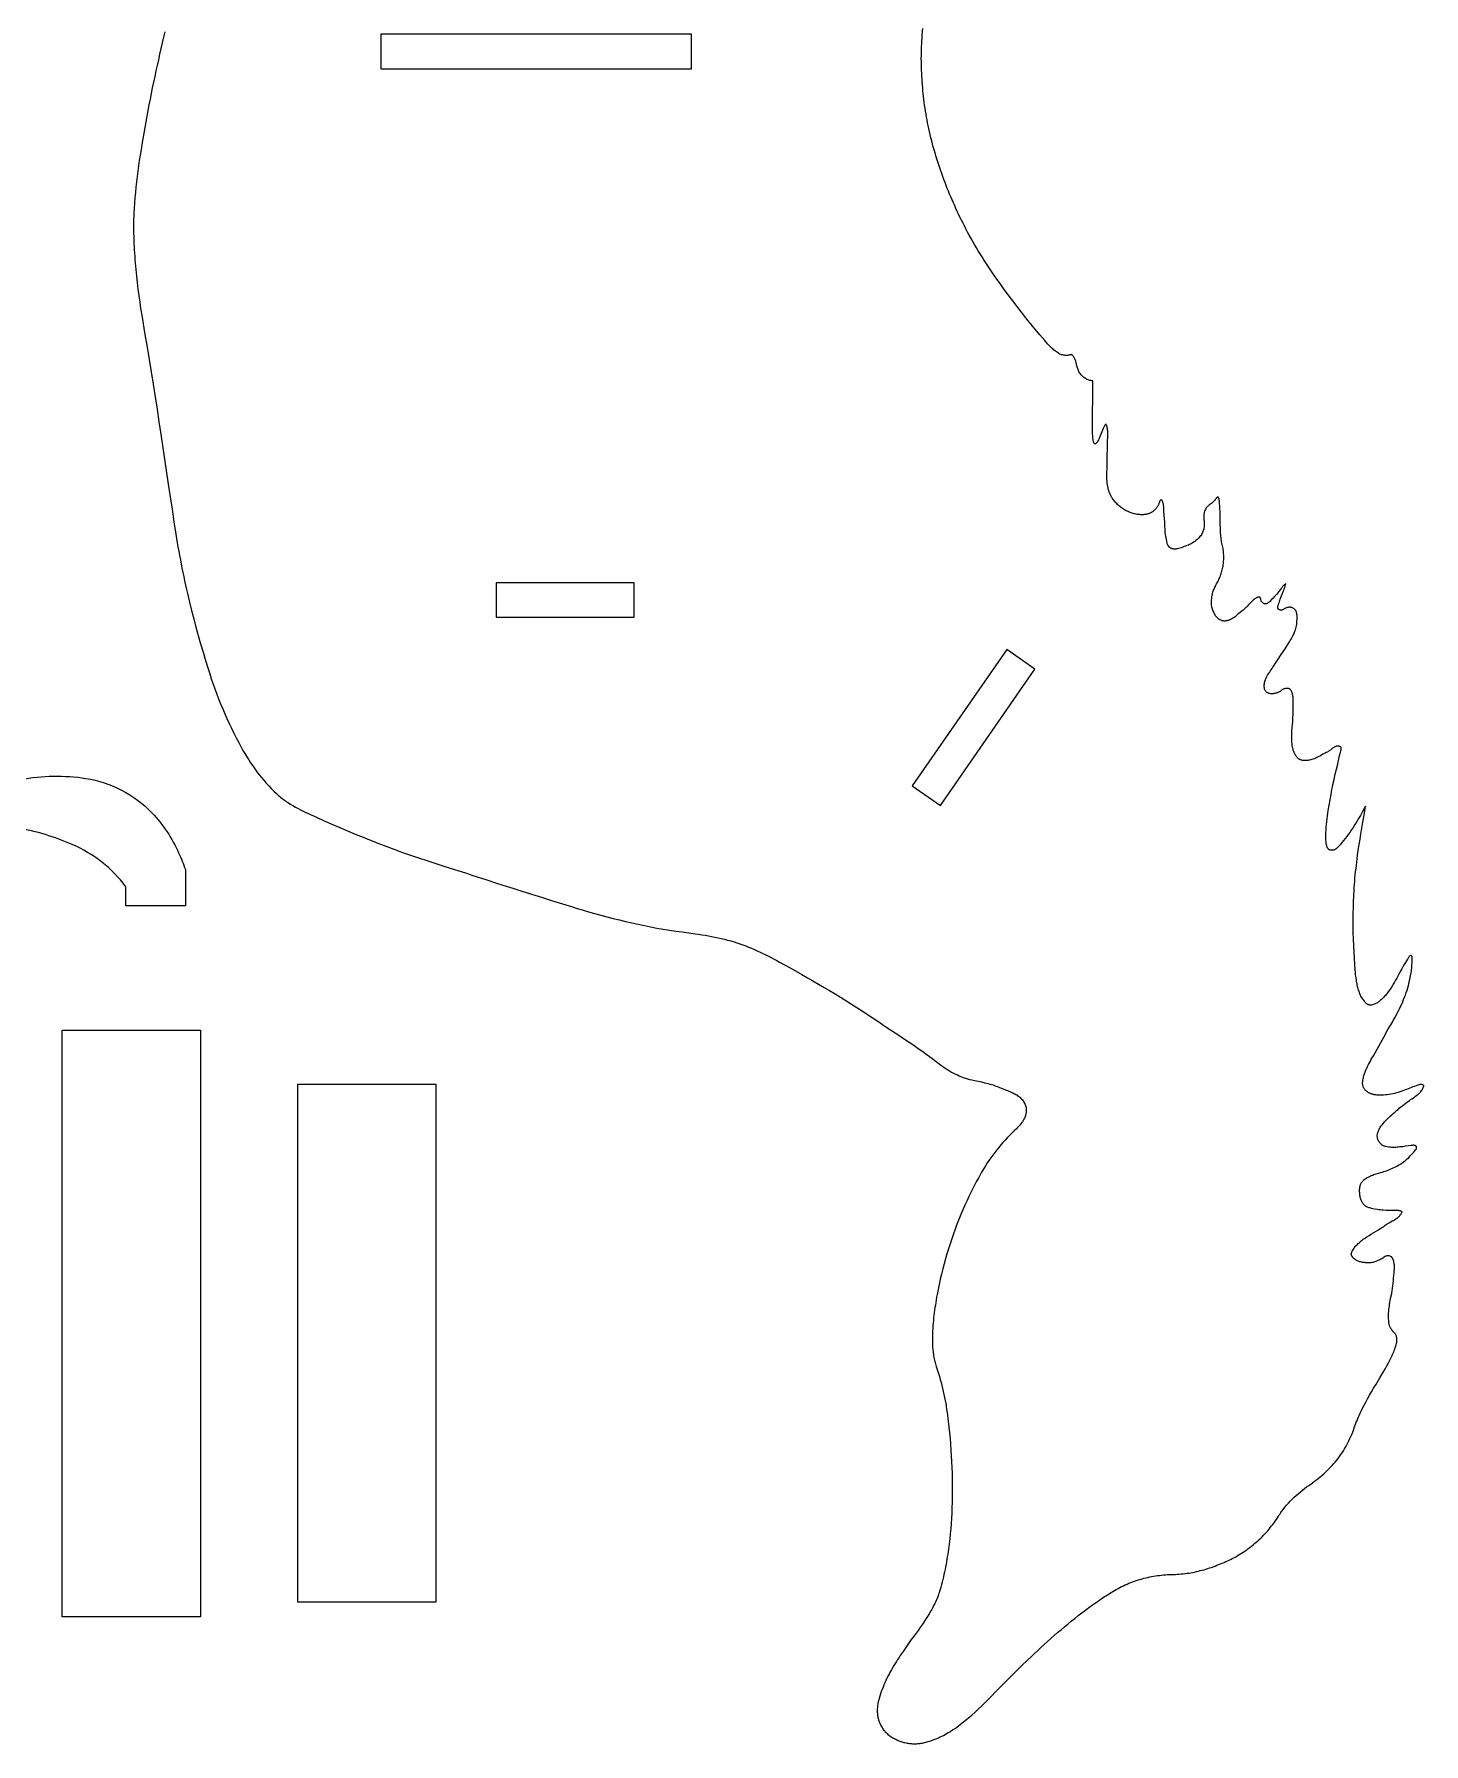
# Model space of a CAD drawing. Extents: x -367 to 392, y -253 to 380.
# Drawn here: x 80.5 to 201.3, y -250.9 to -102.3 of the extents above; entities that cross this region are included whole.
import ezdxf

# ---------------------------------------------------------------- set-up
doc = ezdxf.new("R2010")
doc.units = 0
doc.header["$MEASUREMENT"] = 0
doc.layers.get('0').update_dxf_attribs({"linetype": 'CONTINUOUS'})

msp = doc.modelspace()

# ---------------------------------------------------------------- linework, layer by layer
msp.add_lwpolyline([(91.9, -102.1), (91.78, -102.58), (91.66, -103.07), (91.55, -103.56), (91.44, -104.04), (91.33, -104.53), (91.22, -105.02), (91.11, -105.51), (91.01, -106), (90.9, -106.49), (90.8, -106.98), (90.7, -107.47), (90.61, -107.96), (90.51, -108.45), (90.42, -108.94), (90.32, -109.44), (90.23, -109.93), (90.15, -110.42), (90.06, -110.91), (89.97, -111.41), (89.89, -111.9), (89.82, -112.36), (89.74, -112.82), (89.67, -113.29), (89.6, -113.75), (89.54, -114.21), (89.48, -114.68), (89.42, -115.14), (89.37, -115.6), (89.33, -116.07), (89.29, -116.53), (89.25, -117), (89.22, -117.47), (89.2, -117.93), (89.19, -118.17), (89.18, -118.4), (89.18, -118.63), (89.18, -118.87), (89.18, -119.1), (89.18, -119.33), (89.18, -119.62), (89.19, -119.91), (89.19, -120.19), (89.2, -120.48), (89.22, -120.76), (89.23, -121.05), (89.25, -121.33), (89.27, -121.62), (89.29, -121.9), (89.31, -122.19), (89.36, -122.76), (89.42, -123.33), (89.48, -123.89), (89.55, -124.46), (89.63, -125.03), (89.71, -125.59), (89.79, -126.16), (89.88, -126.72), (89.97, -127.29), (90.07, -127.85), (90.16, -128.41), (90.35, -129.5), (90.53, -130.58), (90.71, -131.66), (90.88, -132.74), (91.05, -133.83), (91.22, -134.91), (91.38, -136), (91.55, -137.08), (91.87, -139.25), (92.19, -141.43), (92.35, -142.51), (92.52, -143.6), (92.68, -144.68), (92.85, -145.76), (92.91, -146.13), (92.97, -146.51), (93.03, -146.88), (93.1, -147.25), (93.17, -147.62), (93.24, -147.99), (93.31, -148.36), (93.38, -148.73), (93.46, -149.09), (93.53, -149.46), (93.61, -149.83), (93.69, -150.2), (93.77, -150.57), (93.86, -150.93), (94.03, -151.67), (94.21, -152.4), (94.4, -153.13), (94.59, -153.86), (94.79, -154.58), (95, -155.31), (95.21, -156.03), (95.42, -156.75), (95.65, -157.47), (95.79, -157.91), (95.93, -158.35), (96.08, -158.79), (96.24, -159.22), (96.4, -159.66), (96.57, -160.09), (96.74, -160.52), (96.92, -160.95), (97.1, -161.37), (97.29, -161.8), (97.48, -162.22), (97.68, -162.64), (97.89, -163.05), (98.09, -163.47), (98.31, -163.88), (98.53, -164.28), (98.68, -164.56), (98.84, -164.84), (99.01, -165.11), (99.18, -165.38), (99.35, -165.64), (99.53, -165.9), (99.71, -166.16), (99.9, -166.42), (100.1, -166.67), (100.3, -166.92), (100.5, -167.16), (100.71, -167.4), (100.92, -167.64), (101.14, -167.87), (101.37, -168.1), (101.59, -168.32), (101.69, -168.4), (101.78, -168.49), (101.88, -168.57), (101.98, -168.65), (102.08, -168.73), (102.18, -168.81), (102.28, -168.88), (102.38, -168.95), (102.48, -169.02), (102.59, -169.09), (102.8, -169.23), (103.02, -169.36), (103.24, -169.48), (103.47, -169.6), (103.69, -169.72), (103.92, -169.83), (104.15, -169.95), (104.38, -170.05), (104.61, -170.16), (105.07, -170.37), (105.74, -170.67), (106.41, -170.97), (107.09, -171.26), (107.77, -171.55), (108.44, -171.83), (109.12, -172.11), (109.81, -172.38), (110.49, -172.65), (111.18, -172.91), (111.87, -173.17), (112.56, -173.42), (113.25, -173.66), (113.95, -173.9), (114.65, -174.13), (115.35, -174.36), (116.05, -174.58), (116.7, -174.79), (117.36, -175), (118.01, -175.21), (118.66, -175.42), (119.32, -175.64), (119.97, -175.85), (120.62, -176.06), (121.28, -176.27), (122.14, -176.54), (123, -176.81), (124.72, -177.36), (125.58, -177.63), (126.45, -177.9), (127.31, -178.17), (127.74, -178.3), (128.17, -178.42), (128.71, -178.58), (129.24, -178.73), (129.78, -178.88), (130.32, -179.02), (130.86, -179.16), (131.4, -179.3), (131.94, -179.43), (132.48, -179.55), (133.02, -179.67), (133.57, -179.79), (134.11, -179.9), (134.66, -180), (135.21, -180.09), (135.76, -180.19), (136.31, -180.27), (136.58, -180.31), (136.86, -180.34), (137.43, -180.42), (137.99, -180.5), (138.28, -180.54), (138.56, -180.58), (138.84, -180.63), (139.13, -180.68), (139.41, -180.73), (139.69, -180.78), (139.97, -180.84), (140.25, -180.91), (140.53, -180.97), (140.8, -181.05), (141.08, -181.12), (141.36, -181.21), (141.62, -181.29), (141.87, -181.38), (142.13, -181.47), (142.38, -181.56), (142.63, -181.66), (142.89, -181.76), (143.13, -181.87), (143.38, -181.98), (143.63, -182.09), (143.87, -182.21), (144.12, -182.33), (144.36, -182.45), (144.6, -182.57), (144.84, -182.7), (145.08, -182.83), (145.32, -182.96), (146.29, -183.5), (147.26, -184.05), (147.74, -184.32), (148.22, -184.6), (148.71, -184.88), (149.19, -185.16), (149.66, -185.44), (150.14, -185.73), (150.62, -186.02), (151.09, -186.31), (151.56, -186.61), (152.03, -186.9), (152.5, -187.21), (152.96, -187.51), (153.77, -188.05), (154.57, -188.58), (155.38, -189.11), (155.78, -189.38), (156.18, -189.65), (156.58, -189.92), (156.98, -190.19), (157.37, -190.46), (157.77, -190.74), (158.16, -191.02), (158.55, -191.31), (158.93, -191.6), (159.32, -191.89), (159.47, -192), (159.62, -192.11), (159.78, -192.22), (159.94, -192.32), (160.1, -192.42), (160.26, -192.52), (160.43, -192.61), (160.6, -192.69), (160.77, -192.77), (160.94, -192.85), (161.12, -192.92), (161.29, -192.99), (161.47, -193.05), (161.65, -193.1), (161.83, -193.15), (162.02, -193.2), (162.3, -193.26), (162.59, -193.32), (162.88, -193.38), (163.17, -193.45), (163.31, -193.48), (163.45, -193.52), (163.6, -193.56), (163.73, -193.6), (163.87, -193.64), (164, -193.68), (164.13, -193.73), (164.26, -193.78), (164.43, -193.85), (164.6, -193.91), (164.96, -194.05), (165.14, -194.12), (165.32, -194.2), (165.5, -194.28), (165.59, -194.32), (165.68, -194.37), (165.76, -194.41), (165.84, -194.46), (165.93, -194.51), (166, -194.57), (166.08, -194.62), (166.16, -194.68), (166.23, -194.74), (166.29, -194.81), (166.36, -194.87), (166.42, -194.94), (166.48, -195.02), (166.53, -195.09), (166.58, -195.17), (166.62, -195.26), (166.66, -195.34), (166.7, -195.43), (166.72, -195.5), (166.74, -195.57), (166.75, -195.64), (166.76, -195.71), (166.76, -195.78), (166.76, -195.85), (166.76, -195.92), (166.76, -195.99), (166.75, -196.06), (166.73, -196.13), (166.72, -196.2), (166.7, -196.27), (166.68, -196.33), (166.65, -196.4), (166.63, -196.47), (166.6, -196.53), (166.56, -196.6), (166.53, -196.66), (166.5, -196.72), (166.46, -196.78), (166.42, -196.85), (166.38, -196.91), (166.29, -197.02), (166.2, -197.14), (166.1, -197.25), (166, -197.35), (165.9, -197.45), (165.7, -197.64), (165.5, -197.83), (165.31, -198.03), (165.11, -198.23), (164.92, -198.43), (164.73, -198.64), (164.55, -198.85), (164.37, -199.07), (164.19, -199.29), (164.02, -199.51), (163.85, -199.73), (163.68, -199.96), (163.52, -200.19), (163.36, -200.42), (163.21, -200.66), (163.07, -200.9), (162.85, -201.29), (162.63, -201.68), (162.42, -202.07), (162.21, -202.47), (162.01, -202.87), (161.81, -203.27), (161.62, -203.68), (161.43, -204.09), (161.25, -204.5), (161.08, -204.91), (160.91, -205.33), (160.74, -205.75), (160.58, -206.17), (160.43, -206.59), (160.28, -207.02), (160.14, -207.44), (160.01, -207.87), (159.87, -208.31), (159.74, -208.75), (159.62, -209.19), (159.5, -209.63), (159.39, -210.08), (159.29, -210.52), (159.19, -210.97), (159.09, -211.41), (159.01, -211.86), (158.97, -212.09), (158.93, -212.31), (158.89, -212.54), (158.86, -212.77), (158.82, -212.99), (158.79, -213.22), (158.76, -213.44), (158.73, -213.67), (158.71, -213.9), (158.69, -214.12), (158.67, -214.35), (158.65, -214.58), (158.63, -214.81), (158.62, -215.04), (158.61, -215.27), (158.6, -215.5), (158.6, -215.73), (158.6, -215.96), (158.61, -216.19), (158.62, -216.42), (158.64, -216.64), (158.66, -216.87), (158.69, -217.1), (158.71, -217.21), (158.73, -217.33), (158.76, -217.44), (158.78, -217.55), (158.81, -217.66), (158.83, -217.77), (158.86, -217.88), (158.9, -217.99), (158.93, -218.1), (158.97, -218.21), (159.06, -218.47), (159.14, -218.72), (159.22, -218.98), (159.29, -219.23), (159.36, -219.49), (159.43, -219.75), (159.49, -220.01), (159.55, -220.27), (159.61, -220.53), (159.66, -220.79), (159.71, -221.05), (159.76, -221.31), (159.8, -221.57), (159.84, -221.84), (159.88, -222.1), (159.92, -222.37), (159.98, -222.87), (160.04, -223.37), (160.09, -223.87), (160.14, -224.37), (160.18, -224.87), (160.21, -225.37), (160.24, -225.87), (160.27, -226.37), (160.29, -226.88), (160.31, -227.38), (160.32, -227.88), (160.32, -228.38), (160.33, -228.89), (160.32, -229.39), (160.31, -229.89), (160.3, -230.4), (160.28, -230.85), (160.26, -231.3), (160.23, -231.75), (160.2, -232.19), (160.16, -232.64), (160.12, -233.09), (160.06, -233.53), (160.01, -233.98), (159.94, -234.42), (159.9, -234.64), (159.87, -234.86), (159.83, -235.08), (159.79, -235.31), (159.75, -235.53), (159.7, -235.75), (159.65, -235.97), (159.61, -236.19), (159.56, -236.4), (159.5, -236.62), (159.45, -236.84), (159.39, -237.06), (159.33, -237.28), (159.27, -237.5), (159.23, -237.64), (159.19, -237.77), (159.14, -237.91), (159.09, -238.05), (159.04, -238.18), (158.99, -238.32), (158.93, -238.45), (158.87, -238.58), (158.81, -238.71), (158.74, -238.84), (158.68, -238.97), (158.61, -239.1), (158.54, -239.23), (158.47, -239.35), (158.32, -239.6), (158.17, -239.85), (158.01, -240.09), (157.85, -240.34), (157.69, -240.58), (157.52, -240.81), (157.36, -241.05), (157.02, -241.51), (156.77, -241.85), (156.53, -242.18), (156.29, -242.52), (156.05, -242.87), (155.81, -243.22), (155.7, -243.39), (155.58, -243.57), (155.47, -243.75), (155.36, -243.93), (155.25, -244.11), (155.14, -244.29), (155.04, -244.47), (154.94, -244.66), (154.84, -244.84), (154.74, -245.03), (154.65, -245.21), (154.56, -245.4), (154.47, -245.59), (154.39, -245.78), (154.31, -245.98), (154.23, -246.17), (154.16, -246.37), (154.1, -246.56), (154.03, -246.76), (153.98, -246.96), (153.92, -247.16), (153.87, -247.37), (153.85, -247.46), (153.84, -247.56), (153.83, -247.65), (153.82, -247.75), (153.81, -247.85), (153.81, -247.94), (153.81, -248.04), (153.81, -248.14), (153.82, -248.24), (153.82, -248.33), (153.84, -248.43), (153.85, -248.53), (153.87, -248.62), (153.89, -248.71), (153.92, -248.81), (153.95, -248.9), (153.98, -249), (154.02, -249.1), (154.07, -249.2), (154.12, -249.3), (154.17, -249.4), (154.23, -249.49), (154.29, -249.59), (154.36, -249.68), (154.43, -249.76), (154.5, -249.85), (154.58, -249.93), (154.66, -250), (154.74, -250.08), (154.83, -250.15), (154.91, -250.22), (155, -250.28), (155.08, -250.33), (155.16, -250.38), (155.25, -250.42), (155.33, -250.47), (155.42, -250.51), (155.5, -250.55), (155.59, -250.59), (155.68, -250.63), (155.77, -250.66), (155.85, -250.69), (155.95, -250.72), (156.04, -250.75), (156.13, -250.78), (156.22, -250.8), (156.31, -250.82), (156.41, -250.84), (156.5, -250.86), (156.59, -250.87), (156.69, -250.88), (156.78, -250.89), (156.88, -250.9), (156.97, -250.9), (157.07, -250.9), (157.16, -250.9), (157.26, -250.9), (157.35, -250.89), (157.45, -250.88), (157.54, -250.87), (157.64, -250.86), (157.73, -250.84), (157.82, -250.82), (157.92, -250.8), (158.07, -250.76), (158.22, -250.71), (158.38, -250.66), (158.53, -250.61), (158.68, -250.56), (158.83, -250.5), (158.98, -250.44), (159.13, -250.37), (159.27, -250.31), (159.42, -250.24), (159.56, -250.17), (159.7, -250.09), (159.84, -250.01), (159.98, -249.93), (160.12, -249.85), (160.25, -249.76), (160.41, -249.66), (160.57, -249.56), (160.72, -249.45), (160.87, -249.34), (161.02, -249.23), (161.17, -249.12), (161.32, -249), (161.46, -248.88), (161.61, -248.77), (161.75, -248.65), (161.89, -248.52), (162.03, -248.4), (162.31, -248.15), (162.59, -247.9), (162.86, -247.64), (163.12, -247.38), (163.39, -247.11), (163.65, -246.85), (164.18, -246.31), (164.7, -245.78), (165.25, -245.23), (165.8, -244.68), (166.36, -244.14), (166.91, -243.6), (167.19, -243.33), (167.47, -243.06), (167.76, -242.8), (168.04, -242.53), (168.33, -242.27), (168.61, -242.01), (168.9, -241.75), (169.19, -241.49), (169.49, -241.24), (169.78, -240.99), (170.08, -240.74), (170.37, -240.49), (170.67, -240.24), (170.98, -240), (171.28, -239.76), (171.59, -239.52), (171.9, -239.29), (172.21, -239.06), (172.52, -238.83), (172.84, -238.61), (173.16, -238.39), (173.48, -238.17), (173.81, -237.96), (174.14, -237.75), (174.28, -237.66), (174.43, -237.57), (174.58, -237.48), (174.74, -237.4), (174.89, -237.32), (175.04, -237.24), (175.2, -237.16), (175.36, -237.09), (175.52, -237.02), (175.68, -236.95), (175.84, -236.89), (176, -236.83), (176.16, -236.77), (176.33, -236.71), (176.49, -236.66), (176.66, -236.61), (176.82, -236.56), (176.99, -236.52), (177.16, -236.48), (177.32, -236.44), (177.49, -236.4), (177.66, -236.37), (177.83, -236.34), (178, -236.31), (178.18, -236.28), (178.35, -236.26), (178.52, -236.24), (178.69, -236.23), (178.87, -236.21), (179.04, -236.2), (179.21, -236.2), (179.39, -236.19), (179.55, -236.19), (179.72, -236.18), (179.89, -236.17), (180.06, -236.16), (180.22, -236.14), (180.39, -236.13), (180.56, -236.11), (180.73, -236.08), (180.89, -236.06), (181.06, -236.03), (181.22, -236), (181.39, -235.97), (181.55, -235.93), (181.72, -235.89), (181.88, -235.85), (182.04, -235.81), (182.21, -235.77), (182.37, -235.72), (182.53, -235.67), (182.69, -235.62), (182.85, -235.57), (183.01, -235.51), (183.17, -235.45), (183.33, -235.39), (183.48, -235.33), (183.64, -235.27), (183.8, -235.21), (183.95, -235.14), (184.1, -235.07), (184.25, -235), (184.41, -234.93), (184.56, -234.86), (184.71, -234.78), (184.87, -234.7), (185.02, -234.61), (185.18, -234.52), (185.33, -234.43), (185.48, -234.34), (185.62, -234.24), (185.77, -234.15), (185.92, -234.05), (186.06, -233.94), (186.2, -233.84), (186.34, -233.73), (186.48, -233.62), (186.61, -233.5), (186.75, -233.39), (186.88, -233.27), (187.01, -233.15), (187.14, -233.03), (187.27, -232.9), (187.39, -232.78), (187.51, -232.65), (187.63, -232.52), (187.75, -232.38), (187.86, -232.25), (187.97, -232.11), (188.08, -231.97), (188.19, -231.83), (188.3, -231.69), (188.4, -231.55), (188.5, -231.4), (188.6, -231.26), (188.69, -231.11), (188.75, -231.01), (188.82, -230.91), (188.88, -230.81), (188.95, -230.72), (189.02, -230.62), (189.09, -230.53), (189.24, -230.34), (189.39, -230.16), (189.54, -229.99), (189.7, -229.81), (189.87, -229.65), (190.04, -229.48), (190.21, -229.32), (190.39, -229.17), (190.57, -229.02), (190.76, -228.87), (190.94, -228.72), (191.13, -228.58), (191.32, -228.45), (191.49, -228.33), (191.65, -228.21), (191.82, -228.08), (191.98, -227.96), (192.14, -227.83), (192.3, -227.7), (192.45, -227.57), (192.61, -227.43), (192.76, -227.29), (192.91, -227.15), (193.05, -227.01), (193.2, -226.87), (193.34, -226.72), (193.47, -226.57), (193.61, -226.41), (193.74, -226.25), (193.86, -226.1), (193.98, -225.94), (194.1, -225.77), (194.21, -225.61), (194.32, -225.44), (194.43, -225.27), (194.53, -225.1), (194.63, -224.92), (194.72, -224.74), (194.81, -224.56), (194.89, -224.38), (194.98, -224.2), (195.05, -224.01), (195.13, -223.83), (195.2, -223.64), (195.26, -223.45), (195.32, -223.28), (195.38, -223.12), (195.44, -222.96), (195.51, -222.8), (195.57, -222.63), (195.64, -222.47), (195.71, -222.31), (195.79, -222.16), (195.86, -222), (195.94, -221.84), (196.1, -221.53), (196.26, -221.22), (196.43, -220.91), (196.6, -220.61), (196.77, -220.31), (196.95, -220), (197.13, -219.7), (197.49, -219.1), (197.67, -218.8), (197.84, -218.5), (197.97, -218.27), (198.11, -218.04), (198.24, -217.8), (198.36, -217.56), (198.48, -217.32), (198.54, -217.2), (198.6, -217.08), (198.65, -216.95), (198.7, -216.83), (198.75, -216.71), (198.8, -216.59), (198.83, -216.5), (198.86, -216.41), (198.89, -216.31), (198.92, -216.22), (198.94, -216.12), (198.96, -216.02), (198.97, -215.92), (198.98, -215.83), (198.98, -215.78), (198.98, -215.73), (198.97, -215.68), (198.97, -215.64), (198.96, -215.59), (198.95, -215.55), (198.94, -215.5), (198.93, -215.46), (198.91, -215.41), (198.89, -215.37), (198.87, -215.33), (198.84, -215.29), (198.82, -215.25), (198.78, -215.21), (198.75, -215.17), (198.71, -215.13), (198.66, -215.09), (198.62, -215.04), (198.58, -214.99), (198.54, -214.94), (198.5, -214.89), (198.47, -214.84), (198.44, -214.79), (198.41, -214.74), (198.38, -214.68), (198.36, -214.63), (198.34, -214.57), (198.32, -214.51), (198.31, -214.45), (198.29, -214.39), (198.28, -214.33), (198.28, -214.27), (198.26, -214.11), (198.25, -213.95), (198.24, -213.79), (198.25, -213.63), (198.25, -213.47), (198.26, -213.32), (198.28, -213.16), (198.3, -213), (198.32, -212.85), (198.34, -212.69), (198.37, -212.54), (198.4, -212.38), (198.46, -212.07), (198.52, -211.76), (198.56, -211.54), (198.59, -211.31), (198.62, -211.09), (198.65, -210.87), (198.67, -210.65), (198.69, -210.43), (198.73, -209.98), (198.75, -209.83), (198.76, -209.67), (198.76, -209.52), (198.76, -209.44), (198.76, -209.37), (198.76, -209.29), (198.75, -209.21), (198.74, -209.14), (198.72, -209.06), (198.71, -208.99), (198.68, -208.91), (198.66, -208.83), (198.62, -208.76), (198.61, -208.73), (198.59, -208.7), (198.58, -208.68), (198.56, -208.65), (198.54, -208.63), (198.52, -208.61), (198.5, -208.59), (198.48, -208.58), (198.43, -208.55), (198.38, -208.52), (198.32, -208.5), (198.27, -208.49), (198.21, -208.49), (198.16, -208.49), (198.1, -208.49), (198.04, -208.51), (197.99, -208.53), (197.93, -208.55), (197.88, -208.58), (197.83, -208.62), (197.8, -208.65), (197.76, -208.68), (197.67, -208.74), (197.59, -208.79), (197.5, -208.83), (197.41, -208.87), (197.32, -208.91), (197.14, -208.98), (197.06, -209.01), (196.98, -209.04), (196.89, -209.06), (196.8, -209.07), (196.71, -209.09), (196.62, -209.09), (196.53, -209.1), (196.43, -209.1), (196.34, -209.1), (196.25, -209.09), (196.16, -209.08), (196.07, -209.07), (195.98, -209.06), (195.9, -209.04), (195.82, -209.02), (195.74, -209), (195.68, -208.98), (195.61, -208.96), (195.54, -208.93), (195.47, -208.89), (195.4, -208.85), (195.34, -208.8), (195.27, -208.75), (195.21, -208.7), (195.15, -208.64), (195.13, -208.62), (195.11, -208.59), (195.08, -208.55), (195.07, -208.52), (195.05, -208.49), (195.04, -208.46), (195.03, -208.43), (195.02, -208.39), (195.01, -208.36), (195.01, -208.33), (195.02, -208.29), (195.02, -208.26), (195.03, -208.22), (195.05, -208.19), (195.1, -208.08), (195.16, -207.98), (195.22, -207.88), (195.29, -207.78), (195.36, -207.69), (195.44, -207.6), (195.52, -207.52), (195.6, -207.43), (195.69, -207.35), (195.77, -207.27), (195.86, -207.2), (195.96, -207.12), (196.05, -207.05), (196.15, -206.98), (196.25, -206.92), (196.35, -206.85), (196.55, -206.72), (196.76, -206.59), (197.17, -206.35), (197.37, -206.22), (197.57, -206.1), (197.67, -206.03), (197.77, -205.96), (197.86, -205.9), (197.95, -205.83), (198, -205.79), (198.04, -205.76), (198.14, -205.7), (198.24, -205.64), (198.35, -205.58), (198.56, -205.46), (198.67, -205.41), (198.77, -205.35), (198.87, -205.28), (198.97, -205.22), (199.02, -205.18), (199.07, -205.14), (199.11, -205.11), (199.16, -205.07), (199.2, -205.03), (199.24, -204.98), (199.27, -204.94), (199.31, -204.89), (199.34, -204.84), (199.37, -204.79), (199.4, -204.73), (199.43, -204.68), (199.39, -204.65), (199.36, -204.64), (199.32, -204.62), (199.29, -204.6), (199.25, -204.59), (199.21, -204.58), (199.17, -204.57), (199.13, -204.56), (199.06, -204.55), (198.98, -204.55), (198.9, -204.55), (198.82, -204.55), (198.69, -204.56), (198.56, -204.56), (198.43, -204.56), (198.31, -204.55), (198.05, -204.54), (197.79, -204.53), (197.66, -204.52), (197.53, -204.5), (197.41, -204.48), (197.28, -204.46), (197.03, -204.42), (196.78, -204.37), (196.7, -204.35), (196.63, -204.33), (196.56, -204.31), (196.48, -204.29), (196.41, -204.26), (196.35, -204.23), (196.28, -204.19), (196.22, -204.15), (196.15, -204.09), (196.1, -204.04), (196.04, -203.98), (196, -203.91), (195.96, -203.85), (195.92, -203.78), (195.89, -203.71), (195.86, -203.64), (195.83, -203.56), (195.81, -203.48), (195.79, -203.41), (195.78, -203.33), (195.76, -203.25), (195.75, -203.17), (195.74, -203.01), (195.73, -202.94), (195.73, -202.87), (195.73, -202.8), (195.73, -202.73), (195.74, -202.65), (195.75, -202.58), (195.76, -202.51), (195.77, -202.44), (195.79, -202.37), (195.82, -202.3), (195.84, -202.24), (195.87, -202.17), (195.91, -202.11), (195.95, -202.05), (196, -202), (196.05, -201.95), (196.13, -201.87), (196.21, -201.81), (196.3, -201.74), (196.39, -201.69), (196.48, -201.64), (196.58, -201.59), (196.67, -201.54), (196.77, -201.5), (196.87, -201.47), (196.97, -201.43), (197.07, -201.4), (197.17, -201.37), (197.38, -201.31), (197.58, -201.25), (197.72, -201.21), (197.85, -201.17), (197.99, -201.12), (198.12, -201.08), (198.26, -201.02), (198.39, -200.97), (198.52, -200.91), (198.65, -200.85), (198.78, -200.79), (198.91, -200.72), (199.03, -200.66), (199.15, -200.58), (199.28, -200.51), (199.4, -200.43), (199.51, -200.35), (199.63, -200.27), (199.69, -200.22), (199.76, -200.17), (199.82, -200.12), (199.88, -200.07), (200, -199.96), (200.11, -199.84), (200.22, -199.72), (200.33, -199.6), (200.44, -199.48), (200.54, -199.35), (200.6, -199.29), (200.62, -199.26), (200.65, -199.22), (200.67, -199.19), (200.68, -199.17), (200.68, -199.15), (200.69, -199.13), (200.69, -199.11), (200.69, -199.09), (200.69, -199.06), (200.68, -199.04), (200.67, -199.01), (200.66, -198.99), (200.65, -198.97), (200.64, -198.96), (200.62, -198.94), (200.61, -198.93), (200.59, -198.92), (200.57, -198.91), (200.55, -198.9), (200.51, -198.89), (200.46, -198.88), (200.41, -198.88), (200.36, -198.88), (200.3, -198.89), (200.19, -198.9), (199.97, -198.94), (199.73, -198.97), (199.49, -199.01), (199.24, -199.03), (199.12, -199.04), (198.99, -199.05), (198.87, -199.06), (198.75, -199.06), (198.62, -199.06), (198.5, -199.06), (198.38, -199.05), (198.26, -199.04), (198.14, -199.02), (198.02, -199), (197.95, -198.99), (197.88, -198.96), (197.82, -198.94), (197.76, -198.9), (197.7, -198.86), (197.64, -198.82), (197.59, -198.77), (197.54, -198.72), (197.49, -198.67), (197.45, -198.61), (197.41, -198.55), (197.38, -198.49), (197.35, -198.43), (197.32, -198.36), (197.3, -198.29), (197.29, -198.23), (197.28, -198.18), (197.27, -198.13), (197.27, -198.08), (197.27, -198.04), (197.27, -197.99), (197.28, -197.94), (197.29, -197.9), (197.3, -197.85), (197.31, -197.8), (197.32, -197.76), (197.35, -197.67), (197.39, -197.58), (197.43, -197.49), (197.48, -197.4), (197.53, -197.32), (197.59, -197.23), (197.65, -197.15), (197.71, -197.07), (197.77, -197), (197.83, -196.93), (197.89, -196.85), (198.01, -196.73), (198.13, -196.6), (198.26, -196.48), (198.38, -196.35), (198.52, -196.23), (198.65, -196.11), (198.79, -195.99), (198.93, -195.87), (199.07, -195.76), (199.21, -195.64), (199.49, -195.41), (199.78, -195.2), (200.06, -194.98), (200.16, -194.91), (200.27, -194.84), (200.49, -194.69), (200.6, -194.62), (200.7, -194.54), (200.8, -194.46), (200.85, -194.42), (200.9, -194.38), (200.96, -194.33), (201.01, -194.26), (201.06, -194.2), (201.11, -194.13), (201.16, -194.06), (201.2, -193.99), (201.24, -193.92), (201.27, -193.85), (201.29, -193.8), (201.3, -193.77), (201.31, -193.75), (201.31, -193.72), (201.31, -193.69), (201.31, -193.68), (201.3, -193.67), (201.29, -193.66), (201.28, -193.65), (201.24, -193.63), (201.2, -193.62), (201.17, -193.61), (201.13, -193.6), (201.09, -193.6), (201.05, -193.6), (201, -193.61), (200.96, -193.61), (200.92, -193.62), (200.88, -193.63), (200.8, -193.66), (200.72, -193.69), (200.64, -193.71), (200.5, -193.76), (200.36, -193.8), (200.23, -193.86), (200.09, -193.91), (199.81, -194.02), (199.68, -194.07), (199.54, -194.12), (199.39, -194.18), (199.23, -194.23), (199.08, -194.28), (198.93, -194.32), (198.77, -194.37), (198.61, -194.4), (198.45, -194.44), (198.3, -194.47), (198.14, -194.49), (197.98, -194.51), (197.82, -194.52), (197.66, -194.53), (197.5, -194.53), (197.42, -194.53), (197.33, -194.52), (197.25, -194.52), (197.17, -194.51), (197.09, -194.5), (197.01, -194.49), (196.96, -194.48), (196.91, -194.47), (196.86, -194.45), (196.81, -194.44), (196.76, -194.42), (196.71, -194.4), (196.66, -194.38), (196.61, -194.36), (196.56, -194.33), (196.51, -194.31), (196.47, -194.28), (196.43, -194.25), (196.38, -194.22), (196.34, -194.18), (196.3, -194.15), (196.27, -194.11), (196.23, -194.08), (196.2, -194.04), (196.16, -194), (196.14, -193.96), (196.11, -193.91), (196.08, -193.87), (196.06, -193.82), (196.04, -193.78), (196.03, -193.73), (196.01, -193.68), (196, -193.63), (195.99, -193.58), (195.99, -193.53), (195.99, -193.47), (195.99, -193.42), (196, -193.36), (196.01, -193.27), (196.02, -193.18), (196.04, -193.09), (196.06, -193.01), (196.08, -192.92), (196.11, -192.83), (196.13, -192.75), (196.16, -192.66), (196.22, -192.5), (196.28, -192.34), (196.35, -192.18), (196.43, -192.02), (196.5, -191.87), (196.59, -191.71), (196.67, -191.56), (196.75, -191.41), (196.93, -191.1), (197.1, -190.79), (197.84, -189.48), (198.2, -188.82), (198.39, -188.5), (198.58, -188.17), (198.69, -187.98), (198.79, -187.79), (198.9, -187.6), (199, -187.4), (199.1, -187.21), (199.2, -187.02), (199.3, -186.82), (199.39, -186.62), (199.48, -186.42), (199.56, -186.22), (199.64, -186.02), (199.72, -185.82), (199.79, -185.61), (199.86, -185.4), (199.92, -185.19), (199.98, -184.98), (200.04, -184.71), (200.11, -184.43), (200.13, -184.29), (200.16, -184.15), (200.19, -184.01), (200.21, -183.88), (200.23, -183.74), (200.25, -183.6), (200.26, -183.46), (200.27, -183.32), (200.28, -183.18), (200.29, -183.04), (200.29, -182.89), (200.29, -182.75), (200.29, -182.7), (200.3, -182.64), (200.3, -182.59), (200.3, -182.53), (200.3, -182.51), (200.29, -182.48), (200.28, -182.46), (200.27, -182.44), (200.25, -182.42), (200.24, -182.4), (200.21, -182.38), (200.18, -182.37), (200.16, -182.38), (200.13, -182.39), (200.11, -182.41), (200.09, -182.43), (200.07, -182.45), (200.05, -182.47), (200.02, -182.51), (199.99, -182.56), (199.96, -182.61), (199.93, -182.67), (199.9, -182.71), (199.73, -182.99), (199.56, -183.27), (199.47, -183.42), (199.39, -183.56), (199.31, -183.7), (199.23, -183.84), (199.05, -184.19), (198.96, -184.36), (198.86, -184.53), (198.76, -184.71), (198.66, -184.88), (198.56, -185.05), (198.45, -185.22), (198.33, -185.39), (198.22, -185.55), (198.09, -185.71), (198.03, -185.78), (197.97, -185.86), (197.9, -185.93), (197.84, -186), (197.77, -186.07), (197.7, -186.14), (197.63, -186.21), (197.56, -186.28), (197.49, -186.34), (197.41, -186.4), (197.35, -186.44), (197.29, -186.49), (197.22, -186.53), (197.15, -186.57), (197.08, -186.6), (197.01, -186.63), (196.93, -186.66), (196.85, -186.67), (196.78, -186.69), (196.74, -186.69), (196.7, -186.69), (196.66, -186.69), (196.63, -186.69), (196.59, -186.69), (196.56, -186.68), (196.52, -186.67), (196.49, -186.66), (196.45, -186.65), (196.42, -186.64), (196.39, -186.62), (196.36, -186.6), (196.33, -186.57), (196.3, -186.55), (196.23, -186.46), (196.15, -186.37), (196.09, -186.28), (196.02, -186.19), (195.96, -186.1), (195.91, -186), (195.85, -185.91), (195.8, -185.81), (195.76, -185.71), (195.72, -185.61), (195.68, -185.5), (195.64, -185.4), (195.61, -185.29), (195.58, -185.18), (195.55, -185.08), (195.53, -184.97), (195.51, -184.86), (195.48, -184.75), (195.47, -184.64), (195.45, -184.52), (195.42, -184.3), (195.39, -184.07), (195.37, -183.85), (195.35, -183.62), (195.32, -183.18), (195.28, -182.63), (195.25, -182.07), (195.22, -181.52), (195.2, -180.96), (195.18, -180.4), (195.17, -179.85), (195.17, -179.29), (195.18, -178.73), (195.19, -178.17), (195.2, -177.89), (195.21, -177.61), (195.22, -177.33), (195.23, -177.05), (195.25, -176.77), (195.27, -176.49), (195.29, -176.22), (195.31, -175.94), (195.33, -175.66), (195.36, -175.38), (195.39, -175.11), (195.42, -174.83), (195.45, -174.56), (195.48, -174.28), (195.52, -173.98), (195.56, -173.67), (195.65, -173.06), (195.75, -172.45), (195.84, -171.84), (196.05, -170.62), (196.15, -170.01), (196.24, -169.4), (196.1, -169.67), (195.95, -169.94), (195.8, -170.21), (195.65, -170.47), (195.49, -170.73), (195.33, -170.99), (195.16, -171.25), (195, -171.5), (194.88, -171.69), (194.75, -171.87), (194.62, -172.05), (194.48, -172.22), (194.34, -172.4), (194.2, -172.57), (194.06, -172.73), (193.91, -172.9), (193.85, -172.96), (193.78, -173.03), (193.72, -173.09), (193.69, -173.11), (193.65, -173.14), (193.61, -173.16), (193.58, -173.18), (193.54, -173.2), (193.5, -173.22), (193.45, -173.23), (193.41, -173.24), (193.36, -173.24), (193.31, -173.24), (193.26, -173.24), (193.22, -173.23), (193.18, -173.22), (193.14, -173.21), (193.1, -173.19), (193.07, -173.17), (193.04, -173.15), (193.01, -173.13), (192.99, -173.1), (192.96, -173.07), (192.94, -173.04), (192.92, -173), (192.91, -172.97), (192.89, -172.93), (192.88, -172.89), (192.87, -172.85), (192.85, -172.77), (192.84, -172.68), (192.83, -172.59), (192.82, -172.5), (192.81, -172.32), (192.81, -172.15), (192.81, -171.92), (192.81, -171.69), (192.82, -171.46), (192.84, -171.22), (192.86, -170.99), (192.88, -170.75), (192.91, -170.51), (192.94, -170.27), (192.98, -170.03), (193.01, -169.79), (193.09, -169.31), (193.25, -168.39), (193.28, -168.17), (193.33, -167.96), (193.37, -167.74), (193.42, -167.52), (193.52, -167.08), (193.62, -166.64), (193.73, -166.2), (193.83, -165.76), (193.88, -165.54), (193.92, -165.33), (193.97, -165.12), (194.01, -164.91), (194.02, -164.86), (194.03, -164.82), (194.06, -164.72), (194.1, -164.61), (194.11, -164.56), (194.12, -164.51), (194.13, -164.46), (194.13, -164.41), (194.13, -164.37), (194.13, -164.35), (194.12, -164.33), (194.12, -164.31), (194.11, -164.29), (194.1, -164.28), (194.08, -164.26), (194.07, -164.25), (194.05, -164.23), (194.03, -164.22), (194.01, -164.21), (193.97, -164.2), (193.93, -164.19), (193.89, -164.18), (193.86, -164.18), (193.82, -164.18), (193.78, -164.19), (193.75, -164.19), (193.71, -164.2), (193.68, -164.21), (193.65, -164.22), (193.61, -164.24), (193.58, -164.26), (193.51, -164.29), (193.45, -164.34), (193.38, -164.38), (193.32, -164.43), (193.19, -164.53), (193.13, -164.58), (193.07, -164.62), (193, -164.66), (192.94, -164.7), (192.84, -164.74), (192.74, -164.79), (192.54, -164.9), (192.34, -165.02), (192.13, -165.13), (192.02, -165.18), (191.92, -165.23), (191.81, -165.28), (191.7, -165.32), (191.59, -165.36), (191.48, -165.39), (191.37, -165.41), (191.32, -165.42), (191.26, -165.43), (191.15, -165.44), (191.04, -165.45), (190.99, -165.45), (190.93, -165.45), (190.88, -165.44), (190.82, -165.44), (190.77, -165.43), (190.72, -165.42), (190.66, -165.4), (190.61, -165.39), (190.56, -165.36), (190.52, -165.34), (190.47, -165.31), (190.43, -165.28), (190.37, -165.23), (190.32, -165.18), (190.27, -165.12), (190.23, -165.06), (190.19, -165), (190.15, -164.94), (190.11, -164.88), (190.08, -164.81), (190.05, -164.74), (190.02, -164.67), (190, -164.6), (189.97, -164.53), (189.95, -164.46), (189.93, -164.39), (189.9, -164.25), (189.88, -164.12), (189.86, -163.98), (189.85, -163.84), (189.84, -163.71), (189.83, -163.57), (189.83, -163.43), (189.83, -163.29), (189.84, -163.15), (189.84, -163.01), (189.85, -162.87), (189.87, -162.6), (189.9, -162.32), (189.92, -162.05), (189.93, -161.86), (189.94, -161.67), (189.95, -161.47), (189.95, -161.27), (189.96, -160.88), (189.96, -160.49), (189.97, -160.34), (189.96, -160.18), (189.96, -160.1), (189.96, -160.02), (189.95, -159.94), (189.94, -159.86), (189.93, -159.78), (189.91, -159.71), (189.89, -159.63), (189.87, -159.56), (189.84, -159.49), (189.81, -159.42), (189.77, -159.35), (189.73, -159.29), (189.71, -159.27), (189.69, -159.25), (189.67, -159.23), (189.65, -159.22), (189.63, -159.21), (189.6, -159.2), (189.58, -159.19), (189.55, -159.18), (189.49, -159.17), (189.44, -159.17), (189.38, -159.17), (189.32, -159.18), (189.25, -159.19), (189.19, -159.21), (189.14, -159.23), (189.08, -159.25), (189.03, -159.28), (188.98, -159.31), (188.93, -159.34), (188.89, -159.37), (188.86, -159.4), (188.82, -159.43), (188.78, -159.46), (188.74, -159.48), (188.69, -159.51), (188.64, -159.53), (188.59, -159.55), (188.54, -159.57), (188.48, -159.58), (188.43, -159.6), (188.37, -159.61), (188.32, -159.62), (188.26, -159.63), (188.2, -159.63), (188.15, -159.63), (188.09, -159.63), (188.03, -159.63), (187.98, -159.63), (187.93, -159.62), (187.87, -159.61), (187.82, -159.59), (187.78, -159.57), (187.73, -159.55), (187.69, -159.53), (187.65, -159.5), (187.61, -159.47), (187.58, -159.43), (187.55, -159.39), (187.52, -159.35), (187.5, -159.3), (187.48, -159.25), (187.47, -159.2), (187.46, -159.13), (187.45, -159.05), (187.45, -158.98), (187.45, -158.92), (187.45, -158.85), (187.46, -158.78), (187.47, -158.71), (187.48, -158.65), (187.5, -158.58), (187.51, -158.52), (187.54, -158.45), (187.56, -158.39), (187.59, -158.33), (187.61, -158.27), (187.64, -158.2), (187.67, -158.14), (187.74, -158.02), (187.81, -157.9), (187.89, -157.79), (187.97, -157.67), (188.12, -157.44), (188.2, -157.33), (188.27, -157.21), (188.43, -156.97), (188.59, -156.72), (188.92, -156.22), (189.25, -155.72), (189.57, -155.22), (189.64, -155.11), (189.7, -155.01), (189.77, -154.9), (189.83, -154.79), (189.89, -154.67), (189.95, -154.56), (190.01, -154.44), (190.06, -154.33), (190.1, -154.21), (190.15, -154.09), (190.19, -153.97), (190.22, -153.85), (190.25, -153.72), (190.27, -153.6), (190.28, -153.47), (190.29, -153.34), (190.3, -153.19), (190.3, -153.03), (190.3, -152.96), (190.3, -152.88), (190.3, -152.8), (190.29, -152.73), (190.28, -152.66), (190.26, -152.59), (190.24, -152.52), (190.22, -152.49), (190.21, -152.45), (190.19, -152.42), (190.17, -152.39), (190.15, -152.36), (190.12, -152.33), (190.1, -152.31), (190.07, -152.28), (190.04, -152.26), (190, -152.23), (189.95, -152.2), (189.9, -152.18), (189.85, -152.15), (189.8, -152.14), (189.74, -152.13), (189.69, -152.12), (189.64, -152.12), (189.59, -152.12), (189.53, -152.13), (189.48, -152.14), (189.43, -152.15), (189.38, -152.17), (189.33, -152.19), (189.28, -152.21), (189.24, -152.24), (189.19, -152.27), (189.16, -152.29), (189.13, -152.3), (189.1, -152.32), (189.07, -152.33), (189.03, -152.34), (189, -152.35), (188.96, -152.36), (188.92, -152.36), (188.89, -152.36), (188.85, -152.36), (188.82, -152.35), (188.78, -152.35), (188.75, -152.33), (188.72, -152.32), (188.69, -152.3), (188.67, -152.27), (188.65, -152.25), (188.64, -152.23), (188.63, -152.21), (188.62, -152.18), (188.62, -152.16), (188.62, -152.13), (188.62, -152.11), (188.63, -152.08), (188.64, -152.02), (188.66, -151.97), (188.68, -151.92), (188.69, -151.86), (188.72, -151.75), (188.76, -151.64), (188.8, -151.53), (188.84, -151.42), (188.92, -151.19), (189.01, -150.97), (189.1, -150.75), (189.14, -150.63), (189.18, -150.52), (189.22, -150.41), (189.26, -150.29), (189.29, -150.18), (189.32, -150.07), (189.27, -150.1), (189.23, -150.14), (189.19, -150.18), (189.15, -150.22), (189.07, -150.3), (189, -150.39), (188.92, -150.48), (188.86, -150.57), (188.72, -150.75), (188.63, -150.87), (188.53, -150.99), (188.43, -151.11), (188.32, -151.22), (188.22, -151.33), (188.11, -151.43), (187.89, -151.65), (187.85, -151.68), (187.81, -151.71), (187.77, -151.74), (187.73, -151.77), (187.69, -151.79), (187.65, -151.81), (187.62, -151.81), (187.6, -151.82), (187.57, -151.82), (187.55, -151.82), (187.5, -151.82), (187.46, -151.81), (187.42, -151.8), (187.38, -151.79), (187.35, -151.77), (187.31, -151.74), (187.28, -151.72), (187.25, -151.69), (187.23, -151.66), (187.2, -151.63), (187.18, -151.59), (187.17, -151.55), (187.16, -151.51), (187.15, -151.47), (187.14, -151.43), (187.14, -151.39), (187.14, -151.37), (187.13, -151.35), (187.13, -151.34), (187.12, -151.32), (187.11, -151.3), (187.09, -151.29), (187.08, -151.28), (187.06, -151.26), (187.05, -151.25), (187.03, -151.24), (187.01, -151.24), (186.99, -151.23), (186.97, -151.23), (186.95, -151.23), (186.93, -151.23), (186.92, -151.23), (186.87, -151.25), (186.83, -151.27), (186.79, -151.29), (186.74, -151.31), (186.7, -151.33), (186.67, -151.36), (186.63, -151.39), (186.59, -151.42), (186.52, -151.48), (186.45, -151.54), (186.32, -151.68), (186.23, -151.77), (186.14, -151.86), (186.05, -151.94), (185.96, -152.04), (185.9, -152.1), (185.85, -152.15), (185.73, -152.26), (185.61, -152.36), (185.49, -152.46), (185.24, -152.66), (185.12, -152.76), (185, -152.86), (184.91, -152.94), (184.82, -153.01), (184.72, -153.07), (184.62, -153.13), (184.52, -153.18), (184.47, -153.2), (184.42, -153.22), (184.36, -153.24), (184.31, -153.26), (184.25, -153.28), (184.19, -153.29), (184.13, -153.31), (184.07, -153.31), (184.01, -153.32), (183.95, -153.32), (183.89, -153.31), (183.83, -153.3), (183.77, -153.29), (183.72, -153.27), (183.66, -153.25), (183.61, -153.22), (183.56, -153.19), (183.51, -153.16), (183.46, -153.12), (183.41, -153.08), (183.37, -153.04), (183.33, -152.99), (183.28, -152.92), (183.22, -152.85), (183.18, -152.77), (183.13, -152.7), (183.09, -152.62), (183.05, -152.54), (183.01, -152.46), (182.98, -152.38), (182.95, -152.29), (182.92, -152.21), (182.9, -152.12), (182.88, -152.04), (182.87, -151.95), (182.86, -151.86), (182.86, -151.77), (182.86, -151.68), (182.86, -151.58), (182.87, -151.49), (182.88, -151.39), (182.89, -151.29), (182.9, -151.2), (182.92, -151.1), (182.94, -151), (182.96, -150.91), (182.98, -150.82), (183.01, -150.72), (183.04, -150.63), (183.08, -150.54), (183.11, -150.45), (183.16, -150.36), (183.2, -150.28), (183.25, -150.19), (183.3, -150.09), (183.36, -149.99), (183.41, -149.9), (183.46, -149.8), (183.5, -149.69), (183.55, -149.59), (183.59, -149.49), (183.63, -149.39), (183.67, -149.28), (183.7, -149.18), (183.73, -149.07), (183.76, -148.97), (183.79, -148.86), (183.82, -148.75), (183.84, -148.64), (183.86, -148.54), (183.88, -148.43), (183.89, -148.32), (183.9, -148.21), (183.91, -148.1), (183.92, -147.99), (183.92, -147.88), (183.93, -147.77), (183.92, -147.66), (183.92, -147.55), (183.91, -147.44), (183.9, -147.33), (183.89, -147.22), (183.88, -147.11), (183.86, -147), (183.84, -146.89), (183.81, -146.78), (183.79, -146.67), (183.76, -146.55), (183.74, -146.44), (183.72, -146.33), (183.71, -146.21), (183.69, -146.1), (183.67, -145.87), (183.65, -145.64), (183.64, -145.41), (183.63, -145.18), (183.62, -144.94), (183.62, -144.48), (183.61, -144.02), (183.6, -143.79), (183.59, -143.56), (183.58, -143.33), (183.56, -143.1), (183.56, -143.02), (183.55, -142.95), (183.55, -142.88), (183.54, -142.81), (183.53, -142.73), (183.52, -142.7), (183.51, -142.66), (183.5, -142.63), (183.48, -142.6), (183.46, -142.57), (183.44, -142.53), (183.42, -142.54), (183.4, -142.54), (183.38, -142.55), (183.36, -142.56), (183.34, -142.57), (183.33, -142.58), (183.3, -142.61), (183.28, -142.64), (183.26, -142.67), (183.24, -142.7), (183.21, -142.73), (183.16, -142.8), (183.1, -142.87), (183.04, -142.93), (182.98, -142.99), (182.91, -143.05), (182.85, -143.1), (182.77, -143.15), (182.7, -143.2), (182.66, -143.23), (182.63, -143.26), (182.59, -143.29), (182.56, -143.32), (182.52, -143.35), (182.49, -143.38), (182.46, -143.42), (182.43, -143.46), (182.41, -143.49), (182.38, -143.53), (182.33, -143.61), (182.29, -143.7), (182.26, -143.78), (182.23, -143.87), (182.21, -143.96), (182.19, -144.05), (182.18, -144.15), (182.18, -144.24), (182.18, -144.33), (182.19, -144.43), (182.2, -144.52), (182.22, -144.62), (182.23, -144.72), (182.23, -144.83), (182.23, -144.93), (182.23, -145.03), (182.22, -145.14), (182.2, -145.24), (182.18, -145.34), (182.15, -145.43), (182.12, -145.53), (182.08, -145.63), (182.03, -145.72), (181.98, -145.81), (181.92, -145.9), (181.86, -145.98), (181.79, -146.06), (181.75, -146.11), (181.7, -146.15), (181.65, -146.2), (181.61, -146.24), (181.51, -146.33), (181.4, -146.4), (181.3, -146.47), (181.19, -146.54), (181.08, -146.6), (180.96, -146.66), (180.85, -146.71), (180.73, -146.76), (180.61, -146.81), (180.49, -146.85), (180.36, -146.9), (180.24, -146.94), (179.99, -147.02), (179.91, -147.04), (179.83, -147.05), (179.75, -147.06), (179.67, -147.06), (179.59, -147.06), (179.52, -147.05), (179.48, -147.04), (179.44, -147.03), (179.41, -147.02), (179.37, -147), (179.34, -146.99), (179.31, -146.97), (179.28, -146.95), (179.25, -146.93), (179.22, -146.91), (179.19, -146.89), (179.16, -146.86), (179.14, -146.83), (179.12, -146.8), (179.1, -146.77), (179.08, -146.74), (179.06, -146.7), (179.05, -146.67), (179.03, -146.63), (179.02, -146.59), (179.01, -146.55), (178.99, -146.38), (178.96, -146.23), (178.89, -145.93), (178.87, -145.79), (178.84, -145.64), (178.83, -145.56), (178.83, -145.49), (178.82, -145.41), (178.82, -145.33), (178.81, -145.11), (178.8, -144.89), (178.79, -144.68), (178.77, -144.47), (178.74, -144.05), (178.73, -143.84), (178.72, -143.62), (178.71, -143.51), (178.71, -143.4), (178.7, -143.28), (178.68, -143.17), (178.67, -143.11), (178.66, -143.06), (178.64, -143.01), (178.63, -142.95), (178.61, -142.9), (178.58, -142.85), (178.55, -142.8), (178.52, -142.76), (178.49, -142.77), (178.46, -142.79), (178.44, -142.81), (178.41, -142.83), (178.39, -142.85), (178.38, -142.88), (178.36, -142.9), (178.35, -142.93), (178.33, -142.98), (178.31, -143.04), (178.29, -143.1), (178.27, -143.16), (178.24, -143.21), (178.22, -143.26), (178.19, -143.31), (178.17, -143.35), (178.14, -143.4), (178.11, -143.45), (178.08, -143.49), (178.04, -143.53), (178.01, -143.57), (177.97, -143.61), (177.93, -143.65), (177.89, -143.69), (177.85, -143.72), (177.81, -143.76), (177.77, -143.79), (177.72, -143.82), (177.68, -143.85), (177.63, -143.88), (177.58, -143.9), (177.54, -143.93), (177.49, -143.95), (177.44, -143.97), (177.39, -143.99), (177.34, -144.01), (177.28, -144.03), (177.23, -144.04), (177.18, -144.05), (177.12, -144.06), (177.07, -144.07), (177.01, -144.07), (176.96, -144.08), (176.9, -144.08), (176.81, -144.08), (176.71, -144.08), (176.62, -144.07), (176.52, -144.06), (176.43, -144.05), (176.33, -144.03), (176.24, -144.01), (176.15, -143.99), (176.06, -143.97), (175.97, -143.94), (175.88, -143.91), (175.79, -143.88), (175.7, -143.85), (175.62, -143.81), (175.53, -143.77), (175.45, -143.73), (175.37, -143.68), (175.29, -143.64), (175.21, -143.59), (175.13, -143.54), (175.05, -143.48), (174.98, -143.43), (174.9, -143.37), (174.83, -143.31), (174.76, -143.24), (174.69, -143.18), (174.62, -143.11), (174.55, -143.04), (174.49, -142.97), (174.43, -142.9), (174.37, -142.82), (174.31, -142.75), (174.26, -142.68), (174.22, -142.62), (174.18, -142.55), (174.14, -142.48), (174.1, -142.42), (174.07, -142.35), (174.04, -142.28), (174.01, -142.21), (173.98, -142.14), (173.96, -142.07), (173.93, -142), (173.91, -141.92), (173.89, -141.85), (173.87, -141.78), (173.84, -141.63), (173.81, -141.48), (173.79, -141.33), (173.78, -141.18), (173.77, -141.02), (173.76, -140.87), (173.76, -140.72), (173.76, -140.56), (173.77, -140.41), (173.78, -140.06), (173.79, -139.7), (173.8, -139.35), (173.8, -139), (173.81, -138.29), (173.82, -137.94), (173.83, -137.59), (173.84, -137.41), (173.84, -137.24), (173.84, -137.06), (173.84, -136.97), (173.84, -136.88), (173.84, -136.79), (173.83, -136.71), (173.82, -136.62), (173.8, -136.53), (173.79, -136.45), (173.76, -136.36), (173.74, -136.28), (173.71, -136.19), (173.68, -136.21), (173.66, -136.23), (173.64, -136.25), (173.61, -136.27), (173.6, -136.29), (173.58, -136.31), (173.55, -136.36), (173.52, -136.41), (173.49, -136.47), (173.45, -136.58), (173.26, -137.01), (173.17, -137.22), (173.09, -137.44), (173.06, -137.51), (173.03, -137.58), (172.99, -137.65), (172.96, -137.72), (172.94, -137.75), (172.91, -137.78), (172.89, -137.81), (172.86, -137.84), (172.83, -137.87), (172.8, -137.89), (172.77, -137.91), (172.73, -137.93), (172.71, -137.91), (172.69, -137.9), (172.67, -137.88), (172.66, -137.87), (172.65, -137.85), (172.64, -137.83), (172.62, -137.79), (172.61, -137.74), (172.6, -137.7), (172.59, -137.6), (172.56, -137.31), (172.54, -137.19), (172.53, -137.08), (172.53, -136.96), (172.52, -136.84), (172.51, -136.61), (172.51, -136.37), (172.51, -136.14), (172.52, -135.9), (172.52, -135.43), (172.53, -134.77), (172.54, -134.43), (172.54, -134.1), (172.55, -132.44), (172.47, -132.43), (172.39, -132.42), (172.3, -132.4), (172.22, -132.38), (172.14, -132.36), (172.06, -132.32), (171.99, -132.29), (171.91, -132.25), (171.84, -132.2), (171.77, -132.15), (171.7, -132.1), (171.64, -132.04), (171.58, -131.98), (171.52, -131.91), (171.47, -131.84), (171.42, -131.77), (171.37, -131.7), (171.33, -131.62), (171.29, -131.54), (171.26, -131.46), (171.23, -131.38), (171.2, -131.3), (171.18, -131.21), (171.15, -131.13), (171.12, -131), (171.09, -130.86), (171.06, -130.73), (171.04, -130.66), (171.01, -130.6), (170.99, -130.54), (170.96, -130.47), (170.93, -130.41), (170.89, -130.35), (170.85, -130.3), (170.81, -130.25), (170.76, -130.2), (170.71, -130.15), (170.64, -130.17), (170.56, -130.19), (170.49, -130.21), (170.42, -130.22), (170.34, -130.23), (170.27, -130.23), (170.19, -130.23), (170.12, -130.23), (170.05, -130.22), (169.97, -130.21), (169.9, -130.19), (169.83, -130.17), (169.76, -130.14), (169.69, -130.11), (169.62, -130.08), (169.56, -130.04), (169.47, -129.99), (169.38, -129.93), (169.3, -129.87), (169.22, -129.81), (169.14, -129.74), (169.06, -129.67), (168.99, -129.61), (168.92, -129.54), (168.84, -129.46), (168.77, -129.39), (168.64, -129.24), (168.5, -129.09), (168.37, -128.93), (167.95, -128.44), (167.54, -127.95), (167.33, -127.71), (167.12, -127.46), (166.92, -127.21), (166.72, -126.96), (166.34, -126.47), (165.96, -125.98), (165.58, -125.49), (165.21, -124.99), (164.84, -124.49), (164.48, -123.98), (164.12, -123.48), (163.94, -123.22), (163.77, -122.96), (163.59, -122.71), (163.42, -122.45), (163.25, -122.19), (163.08, -121.93), (162.92, -121.66), (162.75, -121.4), (162.59, -121.14), (162.43, -120.87), (162.27, -120.6), (162.12, -120.33), (161.96, -120.06), (161.81, -119.79), (161.66, -119.52), (161.52, -119.24), (161.38, -118.97), (161.24, -118.69), (161, -118.2), (160.88, -117.96), (160.76, -117.71), (160.65, -117.46), (160.54, -117.21), (160.43, -116.96), (160.32, -116.72), (160.21, -116.46), (160.1, -116.21), (160, -115.96), (159.9, -115.71), (159.8, -115.46), (159.7, -115.2), (159.6, -114.95), (159.51, -114.69), (159.42, -114.43), (159.33, -114.18), (159.24, -113.92), (159.15, -113.66), (159.07, -113.4), (158.99, -113.14), (158.91, -112.88), (158.83, -112.62), (158.75, -112.36), (158.68, -112.1), (158.61, -111.83), (158.54, -111.57), (158.48, -111.31), (158.41, -111.04), (158.35, -110.78), (158.29, -110.51), (158.24, -110.26), (158.19, -110.01), (158.14, -109.76), (158.1, -109.51), (158.05, -109.25), (158.01, -109), (157.97, -108.75), (157.93, -108.49), (157.9, -108.24), (157.87, -107.99), (157.84, -107.73), (157.81, -107.48), (157.78, -107.22), (157.76, -106.97), (157.74, -106.72), (157.72, -106.46), (157.7, -106.21), (157.69, -105.95), (157.67, -105.69), (157.66, -105.44), (157.66, -105.18), (157.65, -104.93), (157.65, -104.67), (157.64, -104.42), (157.65, -104.16), (157.65, -103.9), (157.66, -103.65), (157.66, -103.39), (157.67, -103.14), (157.69, -102.88), (157.7, -102.63), (157.72, -102.37), (157.76, -101.82)])
for points in [[(137.66, -105.32), (137.66, -102.32), (110.66, -102.32), (110.66, -105.32)], [(132.69, -152.99), (132.69, -149.99), (120.69, -149.99), (120.69, -152.99)], [(159.31, -169.34), (167.52, -157.51), (165.06, -155.8), (156.85, -167.63)], [(82.98, -239.88), (82.98, -188.88), (94.98, -188.88), (94.98, -239.88)], [(103.44, -238.58), (103.44, -193.58), (115.44, -193.58), (115.44, -238.58)]]:
    msp.add_lwpolyline(points, close=True)
msp.add_lwpolyline([(79.38, -167.08, -0.082916), (85.02, -166.99, -0.161544), (90.77, -169.99, -0.087475), (93.09, -173.47, -0.023854), (93.68, -174.91), (93.68, -178.08), (88.5, -178.08), (88.5, -176.41, 0.131683), (83.84, -172.74, 0.059209), (79.09, -171.3, 0.014857)], format="xyb")

doc.saveas('drawing.dxf')
